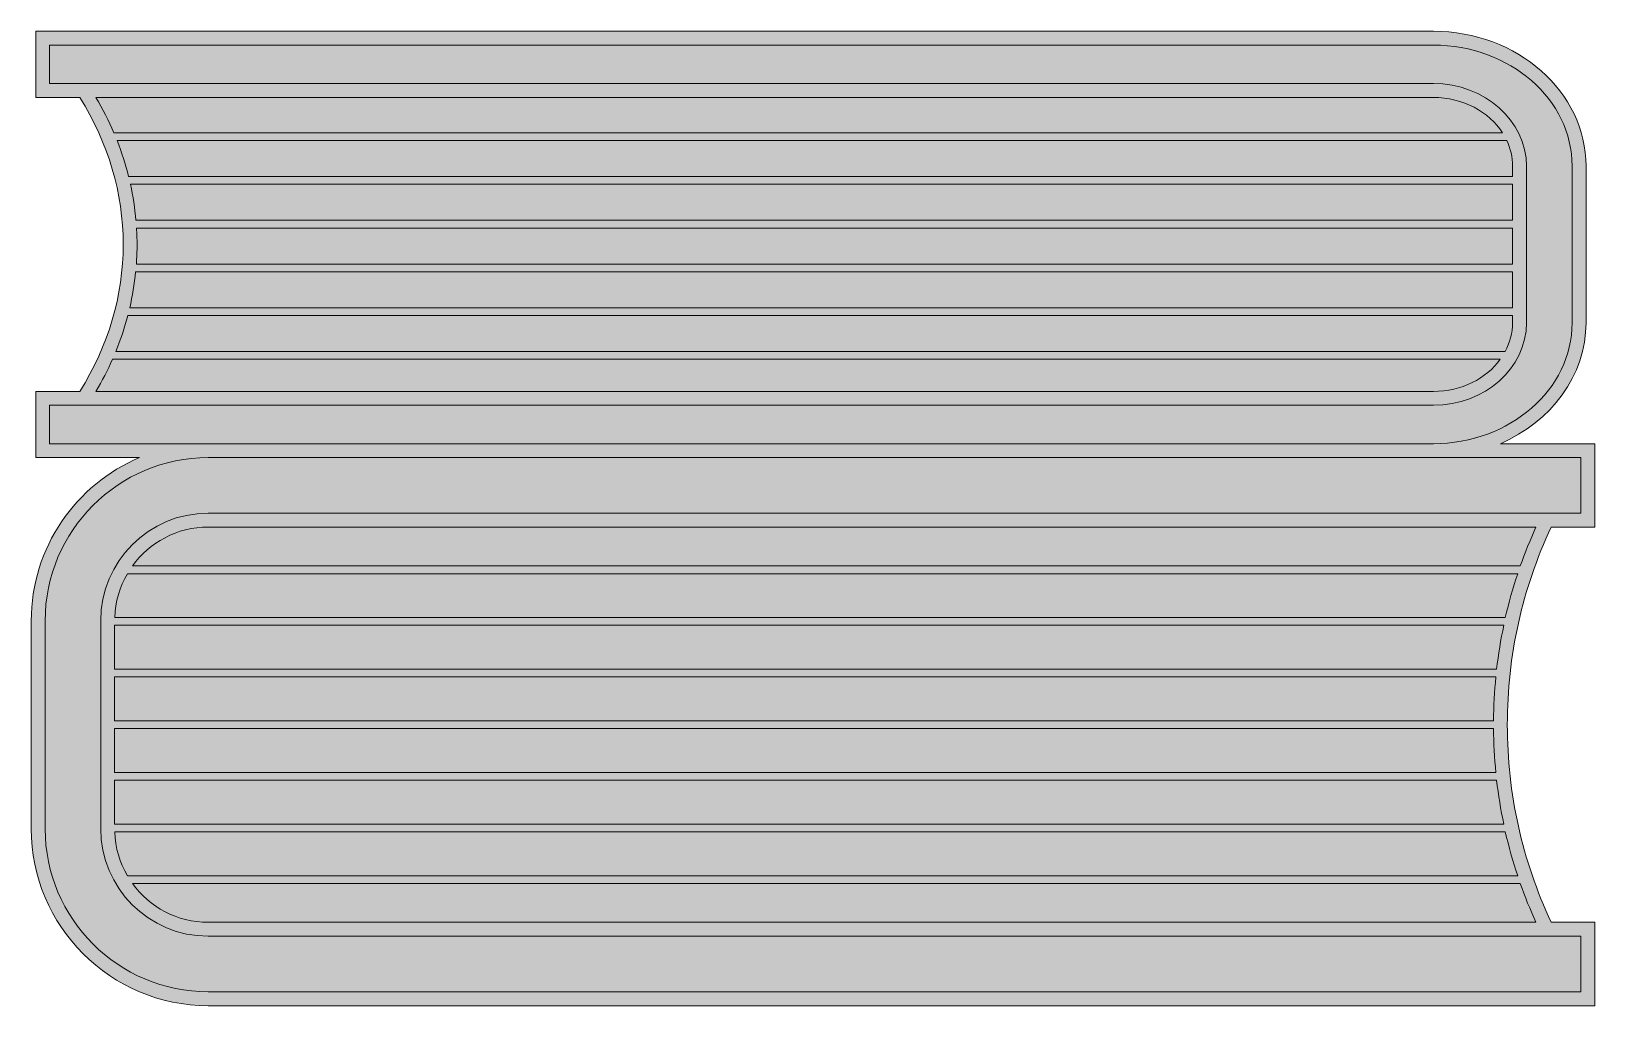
# Model space of a CAD drawing. Header units: inches. Extents: x 0.72 to 3.54, y -3.1 to -1.35.
import ezdxf

# ---------------------------------------------------------------- set-up
doc = ezdxf.new("R2010")
doc.units = ezdxf.units.IN
doc.header["$MEASUREMENT"] = 0
doc.layers.add('Boook', color=7, linetype='Continuous', lineweight=0)

msp = doc.modelspace()

# ---------------------------------------------------------------- hatches: boundary and pattern name
at = {"layer": 'Boook', "true_color": 0xf8e0c5, "transparency": 33554687}
h = msp.add_hatch(color=254, dxfattribs=at)
h.dxf.hatch_style = 2
edge = h.paths.add_edge_path()
edge.add_spline(control_points=[(3.4591, -2.2415), (3.4591, -2.2415), (3.5374, -2.2415), (3.5374, -2.2415), (3.5374, -2.2415), (3.5374, -2.0915), (3.5374, -2.0915), (3.5374, -2.0915), (3.3677, -2.0915), (3.3677, -2.0915), (3.4588, -2.0519), (3.5218, -1.9693), (3.5218, -1.8738), (3.5218, -1.8738), (3.5218, -1.5923), (3.5218, -1.5923), (3.5218, -1.4584), (3.3985, -1.3495), (3.247, -1.3495), (3.247, -1.3495), (0.7311, -1.3495), (0.7311, -1.3495), (0.7311, -1.3495), (0.7311, -1.4686), (0.7311, -1.4686), (0.7311, -1.4686), (0.8105, -1.4686), (0.8105, -1.4686), (0.8621, -1.5517), (0.8885, -1.6406), (0.8885, -1.733), (0.8885, -1.8255), (0.8621, -1.9144), (0.8105, -1.9975), (0.8105, -1.9975), (0.7311, -1.9975), (0.7311, -1.9975), (0.7311, -1.9975), (0.7311, -2.1165), (0.7311, -2.1165), (0.7311, -2.1165), (0.9179, -2.1165), (0.9179, -2.1165), (0.8035, -2.1649), (0.723, -2.2783), (0.723, -2.4101), (0.723, -2.4101), (0.723, -2.7842), (0.723, -2.7842), (0.723, -2.9598), (0.8659, -3.1027), (1.0416, -3.1027), (1.0416, -3.1027), (3.5374, -3.1027), (3.5374, -3.1027), (3.5374, -3.1027), (3.5374, -2.9527), (3.5374, -2.9527), (3.5374, -2.9527), (3.459, -2.9527), (3.459, -2.9527), (3.4068, -2.8411), (3.3801, -2.7215), (3.3801, -2.5971), (3.3801, -2.4727), (3.4068, -2.3532), (3.4591, -2.2415)], knot_values=[0, 0, 0, 0, 1, 1, 1, 2, 2, 2, 3, 3, 3, 4, 4, 4, 5, 5, 5, 6, 6, 6, 7, 7, 7, 8, 8, 8, 9, 9, 9, 10, 10, 10, 11, 11, 11, 12, 12, 12, 13, 13, 13, 14, 14, 14, 15, 15, 15, 16, 16, 16, 17, 17, 17, 18, 18, 18, 19, 19, 19, 20, 20, 20, 21, 21, 21, 22, 22, 22, 22], degree=3, periodic=0)
at = {"layer": 'Boook', "true_color": 0x333333, "transparency": 33554687}
h = msp.add_hatch(color=250, dxfattribs=at)
h.dxf.hatch_style = 2
edge = h.paths.add_edge_path()
edge.add_spline(control_points=[(1.0416, -2.9527), (0.9855, -2.9527), (0.9359, -2.9251), (0.9052, -2.8828), (0.9052, -2.8828), (3.4034, -2.8828), (3.4034, -2.8828), (3.4116, -2.9065), (3.4213, -2.9297), (3.4317, -2.9527), (3.4317, -2.9527), (1.0416, -2.9527), (1.0416, -2.9527)], knot_values=[0, 0, 0, 0, 1, 1, 1, 2, 2, 2, 3, 3, 3, 4, 4, 4, 4], degree=3, periodic=0)
edge = h.paths.add_edge_path()
edge.add_spline(control_points=[(3.5124, -3.0777), (3.5124, -3.0777), (1.0416, -3.0777), (1.0416, -3.0777), (0.8797, -3.0777), (0.748, -2.946), (0.748, -2.7842), (0.748, -2.7842), (0.748, -2.4101), (0.748, -2.4101), (0.748, -2.2482), (0.8797, -2.1165), (1.0416, -2.1165), (1.0416, -2.1165), (3.5124, -2.1165), (3.5124, -2.1165), (3.5124, -2.1165), (3.5124, -2.2165), (3.5124, -2.2165), (3.5124, -2.2165), (1.0416, -2.2165), (1.0416, -2.2165), (0.9349, -2.2165), (0.848, -2.3034), (0.848, -2.4101), (0.848, -2.4101), (0.848, -2.7842), (0.848, -2.7842), (0.848, -2.8909), (0.9349, -2.9777), (1.0416, -2.9777), (1.0416, -2.9777), (3.5124, -2.9777), (3.5124, -2.9777), (3.5124, -2.9777), (3.5124, -3.0777), (3.5124, -3.0777)], knot_values=[0, 0, 0, 0, 1, 1, 1, 2, 2, 2, 3, 3, 3, 4, 4, 4, 5, 5, 5, 6, 6, 6, 7, 7, 7, 8, 8, 8, 9, 9, 9, 10, 10, 10, 11, 11, 11, 12, 12, 12, 12], degree=3, periodic=0)
edge = h.paths.add_edge_path()
edge.add_spline(control_points=[(0.7561, -2.0915), (0.7561, -2.0915), (0.7561, -2.0225), (0.7561, -2.0225), (0.7561, -2.0225), (3.247, -2.0225), (3.247, -2.0225), (3.3394, -2.0225), (3.4146, -1.9558), (3.4146, -1.8738), (3.4146, -1.8738), (3.4146, -1.5923), (3.4146, -1.5923), (3.4146, -1.5103), (3.3394, -1.4436), (3.247, -1.4436), (3.247, -1.4436), (0.7561, -1.4436), (0.7561, -1.4436), (0.7561, -1.4436), (0.7561, -1.3745), (0.7561, -1.3745), (0.7561, -1.3745), (3.247, -1.3745), (3.247, -1.3745), (3.3847, -1.3745), (3.4968, -1.4722), (3.4968, -1.5923), (3.4968, -1.5923), (3.4968, -1.8738), (3.4968, -1.8738), (3.4968, -1.9938), (3.3847, -2.0915), (3.247, -2.0915), (3.247, -2.0915), (0.7561, -2.0915), (0.7561, -2.0915)], knot_values=[0, 0, 0, 0, 1, 1, 1, 2, 2, 2, 3, 3, 3, 4, 4, 4, 5, 5, 5, 6, 6, 6, 7, 7, 7, 8, 8, 8, 9, 9, 9, 10, 10, 10, 11, 11, 11, 12, 12, 12, 12], degree=3, periodic=0)
edge = h.paths.add_edge_path()
edge.add_spline(control_points=[(0.8692, -1.9397), (0.8692, -1.9397), (3.3675, -1.9397), (3.3675, -1.9397), (3.3422, -1.9744), (3.2977, -1.9975), (3.247, -1.9975), (3.247, -1.9975), (0.8395, -1.9975), (0.8395, -1.9975), (0.8507, -1.9785), (0.8606, -1.9592), (0.8692, -1.9397)], knot_values=[0, 0, 0, 0, 1, 1, 1, 2, 2, 2, 3, 3, 3, 4, 4, 4, 4], degree=3, periodic=0)
edge = h.paths.add_edge_path()
edge.add_spline(control_points=[(0.8775, -1.546), (0.8775, -1.546), (3.3792, -1.546), (3.3792, -1.546), (3.3859, -1.5603), (3.3896, -1.5759), (3.3896, -1.5923), (3.3896, -1.5923), (3.3896, -1.6109), (3.3896, -1.6109), (3.3896, -1.6109), (0.8982, -1.6109), (0.8982, -1.6109), (0.8928, -1.589), (0.8859, -1.5673), (0.8775, -1.546)], knot_values=[0, 0, 0, 0, 1, 1, 1, 2, 2, 2, 3, 3, 3, 4, 4, 4, 5, 5, 5, 5], degree=3, periodic=0)
edge = h.paths.add_edge_path()
edge.add_spline(control_points=[(0.8395, -1.4686), (0.8395, -1.4686), (3.247, -1.4686), (3.247, -1.4686), (3.3004, -1.4686), (3.3471, -1.4943), (3.3715, -1.5321), (3.3715, -1.5321), (0.8717, -1.5321), (0.8717, -1.5321), (0.8625, -1.5106), (0.8518, -1.4894), (0.8395, -1.4686)], knot_values=[0, 0, 0, 0, 1, 1, 1, 2, 2, 2, 3, 3, 3, 4, 4, 4, 4], degree=3, periodic=0)
edge = h.paths.add_edge_path()
edge.add_spline(control_points=[(3.3896, -1.6896), (3.3896, -1.6896), (0.9114, -1.6896), (0.9114, -1.6896), (0.9095, -1.6678), (0.9064, -1.6461), (0.9017, -1.6248), (0.9017, -1.6248), (3.3896, -1.6248), (3.3896, -1.6248), (3.3896, -1.6248), (3.3896, -1.6896), (3.3896, -1.6896)], knot_values=[0, 0, 0, 0, 1, 1, 1, 2, 2, 2, 3, 3, 3, 4, 4, 4, 4], degree=3, periodic=0)
edge = h.paths.add_edge_path()
edge.add_spline(control_points=[(3.3896, -1.7683), (3.3896, -1.7683), (0.9122, -1.7683), (0.9122, -1.7683), (0.913, -1.7566), (0.9135, -1.7449), (0.9135, -1.733), (0.9135, -1.7231), (0.913, -1.7133), (0.9124, -1.7035), (0.9124, -1.7035), (3.3896, -1.7035), (3.3896, -1.7035), (3.3896, -1.7035), (3.3896, -1.7683), (3.3896, -1.7683)], knot_values=[0, 0, 0, 0, 1, 1, 1, 2, 2, 2, 3, 3, 3, 4, 4, 4, 5, 5, 5, 5], degree=3, periodic=0)
edge = h.paths.add_edge_path()
edge.add_spline(control_points=[(3.3896, -1.8471), (3.3896, -1.8471), (0.9003, -1.8471), (0.9003, -1.8471), (0.9053, -1.8257), (0.9087, -1.8041), (0.9108, -1.7822), (0.9108, -1.7822), (3.3896, -1.7822), (3.3896, -1.7822), (3.3896, -1.7822), (3.3896, -1.8471), (3.3896, -1.8471)], knot_values=[0, 0, 0, 0, 1, 1, 1, 2, 2, 2, 3, 3, 3, 4, 4, 4, 4], degree=3, periodic=0)
edge = h.paths.add_edge_path()
edge.add_spline(control_points=[(3.3762, -1.9258), (3.3762, -1.9258), (0.8751, -1.9258), (0.8751, -1.9258), (0.8838, -1.9045), (0.891, -1.8828), (0.8967, -1.861), (0.8967, -1.861), (3.3896, -1.861), (3.3896, -1.861), (3.3896, -1.861), (3.3896, -1.8738), (3.3896, -1.8738), (3.3896, -1.8924), (3.3847, -1.91), (3.3762, -1.9258)], knot_values=[0, 0, 0, 0, 1, 1, 1, 2, 2, 2, 3, 3, 3, 4, 4, 4, 5, 5, 5, 5], degree=3, periodic=0)
edge = h.paths.add_edge_path()
edge.add_spline(control_points=[(3.4034, -2.3115), (3.4034, -2.3115), (0.9052, -2.3115), (0.9052, -2.3115), (0.9359, -2.2692), (0.9855, -2.2415), (1.0416, -2.2415), (1.0416, -2.2415), (3.4317, -2.2415), (3.4317, -2.2415), (3.4213, -2.2646), (3.4116, -2.2878), (3.4034, -2.3115)], knot_values=[0, 0, 0, 0, 1, 1, 1, 2, 2, 2, 3, 3, 3, 4, 4, 4, 4], degree=3, periodic=0)
edge = h.paths.add_edge_path()
edge.add_spline(control_points=[(3.3608, -2.4973), (3.3608, -2.4973), (0.873, -2.4973), (0.873, -2.4973), (0.873, -2.4973), (0.873, -2.4183), (0.873, -2.4183), (0.873, -2.4183), (3.3738, -2.4183), (3.3738, -2.4183), (3.3683, -2.4443), (3.3638, -2.4707), (3.3608, -2.4973)], knot_values=[0, 0, 0, 0, 1, 1, 1, 2, 2, 2, 3, 3, 3, 4, 4, 4, 4], degree=3, periodic=0)
edge = h.paths.add_edge_path()
edge.add_spline(control_points=[(0.873, -2.776), (0.873, -2.776), (0.873, -2.697), (0.873, -2.697), (0.873, -2.697), (3.3608, -2.697), (3.3608, -2.697), (3.3638, -2.7236), (3.3683, -2.7499), (3.3738, -2.776), (3.3738, -2.776), (0.873, -2.776), (0.873, -2.776)], knot_values=[0, 0, 0, 0, 1, 1, 1, 2, 2, 2, 3, 3, 3, 4, 4, 4, 4], degree=3, periodic=0)
edge = h.paths.add_edge_path()
edge.add_spline(control_points=[(0.873, -2.6041), (0.873, -2.6041), (3.3553, -2.6041), (3.3553, -2.6041), (3.3555, -2.6307), (3.3569, -2.657), (3.3595, -2.6831), (3.3595, -2.6831), (0.873, -2.6831), (0.873, -2.6831), (0.873, -2.6831), (0.873, -2.6041), (0.873, -2.6041)], knot_values=[0, 0, 0, 0, 1, 1, 1, 2, 2, 2, 3, 3, 3, 4, 4, 4, 4], degree=3, periodic=0)
edge = h.paths.add_edge_path()
edge.add_spline(control_points=[(0.873, -2.5112), (0.873, -2.5112), (3.3595, -2.5112), (3.3595, -2.5112), (3.3569, -2.5373), (3.3555, -2.5636), (3.3553, -2.5902), (3.3553, -2.5902), (0.873, -2.5902), (0.873, -2.5902), (0.873, -2.5902), (0.873, -2.5112), (0.873, -2.5112)], knot_values=[0, 0, 0, 0, 1, 1, 1, 2, 2, 2, 3, 3, 3, 4, 4, 4, 4], degree=3, periodic=0)
edge = h.paths.add_edge_path()
edge.add_spline(control_points=[(0.8961, -2.3254), (0.8961, -2.3254), (3.3988, -2.3254), (3.3988, -2.3254), (3.3902, -2.3514), (3.3826, -2.3777), (3.3765, -2.4044), (3.3765, -2.4044), (0.8733, -2.4044), (0.8733, -2.4044), (0.8743, -2.3756), (0.8825, -2.3487), (0.8961, -2.3254)], knot_values=[0, 0, 0, 0, 1, 1, 1, 2, 2, 2, 3, 3, 3, 4, 4, 4, 4], degree=3, periodic=0)
edge = h.paths.add_edge_path()
edge.add_spline(control_points=[(0.8733, -2.7899), (0.8733, -2.7899), (3.3765, -2.7899), (3.3765, -2.7899), (3.3826, -2.8166), (3.3902, -2.8429), (3.3988, -2.8689), (3.3988, -2.8689), (0.8961, -2.8689), (0.8961, -2.8689), (0.8825, -2.8455), (0.8743, -2.8187), (0.8733, -2.7899)], knot_values=[0, 0, 0, 0, 1, 1, 1, 2, 2, 2, 3, 3, 3, 4, 4, 4, 4], degree=3, periodic=0)
edge = h.paths.add_edge_path()
edge.add_spline(control_points=[(3.4591, -2.2415), (3.4591, -2.2415), (3.5374, -2.2415), (3.5374, -2.2415), (3.5374, -2.2415), (3.5374, -2.0915), (3.5374, -2.0915), (3.5374, -2.0915), (3.3677, -2.0915), (3.3677, -2.0915), (3.4588, -2.0519), (3.5218, -1.9693), (3.5218, -1.8738), (3.5218, -1.8738), (3.5218, -1.5923), (3.5218, -1.5923), (3.5218, -1.4584), (3.3985, -1.3495), (3.247, -1.3495), (3.247, -1.3495), (0.7311, -1.3495), (0.7311, -1.3495), (0.7311, -1.3495), (0.7311, -1.4686), (0.7311, -1.4686), (0.7311, -1.4686), (0.8105, -1.4686), (0.8105, -1.4686), (0.8621, -1.5517), (0.8885, -1.6406), (0.8885, -1.733), (0.8885, -1.8255), (0.8621, -1.9144), (0.8105, -1.9975), (0.8105, -1.9975), (0.7311, -1.9975), (0.7311, -1.9975), (0.7311, -1.9975), (0.7311, -2.1165), (0.7311, -2.1165), (0.7311, -2.1165), (0.9179, -2.1165), (0.9179, -2.1165), (0.8035, -2.1649), (0.723, -2.2783), (0.723, -2.4101), (0.723, -2.4101), (0.723, -2.7842), (0.723, -2.7842), (0.723, -2.9598), (0.8659, -3.1027), (1.0416, -3.1027), (1.0416, -3.1027), (3.5374, -3.1027), (3.5374, -3.1027), (3.5374, -3.1027), (3.5374, -2.9527), (3.5374, -2.9527), (3.5374, -2.9527), (3.459, -2.9527), (3.459, -2.9527), (3.4068, -2.8411), (3.3801, -2.7215), (3.3801, -2.5971), (3.3801, -2.4727), (3.4068, -2.3532), (3.4591, -2.2415)], knot_values=[0, 0, 0, 0, 1, 1, 1, 2, 2, 2, 3, 3, 3, 4, 4, 4, 5, 5, 5, 6, 6, 6, 7, 7, 7, 8, 8, 8, 9, 9, 9, 10, 10, 10, 11, 11, 11, 12, 12, 12, 13, 13, 13, 14, 14, 14, 15, 15, 15, 16, 16, 16, 17, 17, 17, 18, 18, 18, 19, 19, 19, 20, 20, 20, 21, 21, 21, 22, 22, 22, 22], degree=3, periodic=0)

# ---------------------------------------------------------------- linework, layer by layer
at = {"layer": 'Boook'}
for points, knots in [([(3.4591, -2.2415), (3.4591, -2.2415), (3.5374, -2.2415), (3.5374, -2.2415), (3.5374, -2.2415), (3.5374, -2.0915), (3.5374, -2.0915), (3.5374, -2.0915), (3.3677, -2.0915), (3.3677, -2.0915), (3.4588, -2.0519), (3.5218, -1.9693), (3.5218, -1.8738), (3.5218, -1.8738), (3.5218, -1.5923), (3.5218, -1.5923), (3.5218, -1.4584), (3.3985, -1.3495), (3.247, -1.3495), (3.247, -1.3495), (0.7311, -1.3495), (0.7311, -1.3495), (0.7311, -1.3495), (0.7311, -1.4686), (0.7311, -1.4686), (0.7311, -1.4686), (0.8105, -1.4686), (0.8105, -1.4686), (0.8621, -1.5517), (0.8885, -1.6406), (0.8885, -1.733), (0.8885, -1.8255), (0.8621, -1.9144), (0.8105, -1.9975), (0.8105, -1.9975), (0.7311, -1.9975), (0.7311, -1.9975), (0.7311, -1.9975), (0.7311, -2.1165), (0.7311, -2.1165), (0.7311, -2.1165), (0.9179, -2.1165), (0.9179, -2.1165), (0.8035, -2.1649), (0.723, -2.2783), (0.723, -2.4101), (0.723, -2.4101), (0.723, -2.7842), (0.723, -2.7842), (0.723, -2.9598), (0.8659, -3.1027), (1.0416, -3.1027), (1.0416, -3.1027), (3.5374, -3.1027), (3.5374, -3.1027), (3.5374, -3.1027), (3.5374, -2.9527), (3.5374, -2.9527), (3.5374, -2.9527), (3.459, -2.9527), (3.459, -2.9527), (3.4068, -2.8411), (3.3801, -2.7215), (3.3801, -2.5971), (3.3801, -2.4727), (3.4068, -2.3532), (3.4591, -2.2415)], [0, 0, 0, 0, 1, 1, 1, 2, 2, 2, 3, 3, 3, 4, 4, 4, 5, 5, 5, 6, 6, 6, 7, 7, 7, 8, 8, 8, 9, 9, 9, 10, 10, 10, 11, 11, 11, 12, 12, 12, 13, 13, 13, 14, 14, 14, 15, 15, 15, 16, 16, 16, 17, 17, 17, 18, 18, 18, 19, 19, 19, 20, 20, 20, 21, 21, 21, 22, 22, 22, 22]), ([(3.4591, -2.2415), (3.4591, -2.2415), (3.5374, -2.2415), (3.5374, -2.2415), (3.5374, -2.2415), (3.5374, -2.0915), (3.5374, -2.0915), (3.5374, -2.0915), (3.3677, -2.0915), (3.3677, -2.0915), (3.4588, -2.0519), (3.5218, -1.9693), (3.5218, -1.8738), (3.5218, -1.8738), (3.5218, -1.5923), (3.5218, -1.5923), (3.5218, -1.4584), (3.3985, -1.3495), (3.247, -1.3495), (3.247, -1.3495), (0.7311, -1.3495), (0.7311, -1.3495), (0.7311, -1.3495), (0.7311, -1.4686), (0.7311, -1.4686), (0.7311, -1.4686), (0.8105, -1.4686), (0.8105, -1.4686), (0.8621, -1.5517), (0.8885, -1.6406), (0.8885, -1.733), (0.8885, -1.8255), (0.8621, -1.9144), (0.8105, -1.9975), (0.8105, -1.9975), (0.7311, -1.9975), (0.7311, -1.9975), (0.7311, -1.9975), (0.7311, -2.1165), (0.7311, -2.1165), (0.7311, -2.1165), (0.9179, -2.1165), (0.9179, -2.1165), (0.8035, -2.1649), (0.723, -2.2783), (0.723, -2.4101), (0.723, -2.4101), (0.723, -2.7842), (0.723, -2.7842), (0.723, -2.9598), (0.8659, -3.1027), (1.0416, -3.1027), (1.0416, -3.1027), (3.5374, -3.1027), (3.5374, -3.1027), (3.5374, -3.1027), (3.5374, -2.9527), (3.5374, -2.9527), (3.5374, -2.9527), (3.459, -2.9527), (3.459, -2.9527), (3.4068, -2.8411), (3.3801, -2.7215), (3.3801, -2.5971), (3.3801, -2.4727), (3.4068, -2.3532), (3.4591, -2.2415)], [0, 0, 0, 0, 1, 1, 1, 2, 2, 2, 3, 3, 3, 4, 4, 4, 5, 5, 5, 6, 6, 6, 7, 7, 7, 8, 8, 8, 9, 9, 9, 10, 10, 10, 11, 11, 11, 12, 12, 12, 13, 13, 13, 14, 14, 14, 15, 15, 15, 16, 16, 16, 17, 17, 17, 18, 18, 18, 19, 19, 19, 20, 20, 20, 21, 21, 21, 22, 22, 22, 22]), ([(0.7561, -2.0915), (0.7561, -2.0915), (0.7561, -2.0225), (0.7561, -2.0225), (0.7561, -2.0225), (3.247, -2.0225), (3.247, -2.0225), (3.3394, -2.0225), (3.4146, -1.9558), (3.4146, -1.8738), (3.4146, -1.8738), (3.4146, -1.5923), (3.4146, -1.5923), (3.4146, -1.5103), (3.3394, -1.4436), (3.247, -1.4436), (3.247, -1.4436), (0.7561, -1.4436), (0.7561, -1.4436), (0.7561, -1.4436), (0.7561, -1.3745), (0.7561, -1.3745), (0.7561, -1.3745), (3.247, -1.3745), (3.247, -1.3745), (3.3847, -1.3745), (3.4968, -1.4722), (3.4968, -1.5923), (3.4968, -1.5923), (3.4968, -1.8738), (3.4968, -1.8738), (3.4968, -1.9938), (3.3847, -2.0915), (3.247, -2.0915), (3.247, -2.0915), (0.7561, -2.0915), (0.7561, -2.0915)], [0, 0, 0, 0, 1, 1, 1, 2, 2, 2, 3, 3, 3, 4, 4, 4, 5, 5, 5, 6, 6, 6, 7, 7, 7, 8, 8, 8, 9, 9, 9, 10, 10, 10, 11, 11, 11, 12, 12, 12, 12]), ([(0.8395, -1.4686), (0.8395, -1.4686), (3.247, -1.4686), (3.247, -1.4686), (3.3004, -1.4686), (3.3471, -1.4943), (3.3715, -1.5321), (3.3715, -1.5321), (0.8717, -1.5321), (0.8717, -1.5321), (0.8625, -1.5106), (0.8518, -1.4894), (0.8395, -1.4686)], [0, 0, 0, 0, 1, 1, 1, 2, 2, 2, 3, 3, 3, 4, 4, 4, 4]), ([(0.8775, -1.546), (0.8775, -1.546), (3.3792, -1.546), (3.3792, -1.546), (3.3859, -1.5603), (3.3896, -1.5759), (3.3896, -1.5923), (3.3896, -1.5923), (3.3896, -1.6109), (3.3896, -1.6109), (3.3896, -1.6109), (0.8982, -1.6109), (0.8982, -1.6109), (0.8928, -1.589), (0.8859, -1.5673), (0.8775, -1.546)], [0, 0, 0, 0, 1, 1, 1, 2, 2, 2, 3, 3, 3, 4, 4, 4, 5, 5, 5, 5]), ([(3.3896, -1.6896), (3.3896, -1.6896), (0.9114, -1.6896), (0.9114, -1.6896), (0.9095, -1.6678), (0.9064, -1.6461), (0.9017, -1.6248), (0.9017, -1.6248), (3.3896, -1.6248), (3.3896, -1.6248), (3.3896, -1.6248), (3.3896, -1.6896), (3.3896, -1.6896)], [0, 0, 0, 0, 1, 1, 1, 2, 2, 2, 3, 3, 3, 4, 4, 4, 4]), ([(3.3896, -1.7683), (3.3896, -1.7683), (0.9122, -1.7683), (0.9122, -1.7683), (0.913, -1.7566), (0.9135, -1.7449), (0.9135, -1.733), (0.9135, -1.7231), (0.913, -1.7133), (0.9124, -1.7035), (0.9124, -1.7035), (3.3896, -1.7035), (3.3896, -1.7035), (3.3896, -1.7035), (3.3896, -1.7683), (3.3896, -1.7683)], [0, 0, 0, 0, 1, 1, 1, 2, 2, 2, 3, 3, 3, 4, 4, 4, 5, 5, 5, 5]), ([(3.3896, -1.8471), (3.3896, -1.8471), (0.9003, -1.8471), (0.9003, -1.8471), (0.9053, -1.8257), (0.9087, -1.8041), (0.9108, -1.7822), (0.9108, -1.7822), (3.3896, -1.7822), (3.3896, -1.7822), (3.3896, -1.7822), (3.3896, -1.8471), (3.3896, -1.8471)], [0, 0, 0, 0, 1, 1, 1, 2, 2, 2, 3, 3, 3, 4, 4, 4, 4]), ([(3.3762, -1.9258), (3.3762, -1.9258), (0.8751, -1.9258), (0.8751, -1.9258), (0.8838, -1.9045), (0.891, -1.8828), (0.8967, -1.861), (0.8967, -1.861), (3.3896, -1.861), (3.3896, -1.861), (3.3896, -1.861), (3.3896, -1.8738), (3.3896, -1.8738), (3.3896, -1.8924), (3.3847, -1.91), (3.3762, -1.9258)], [0, 0, 0, 0, 1, 1, 1, 2, 2, 2, 3, 3, 3, 4, 4, 4, 5, 5, 5, 5]), ([(0.8692, -1.9397), (0.8692, -1.9397), (3.3675, -1.9397), (3.3675, -1.9397), (3.3422, -1.9744), (3.2977, -1.9975), (3.247, -1.9975), (3.247, -1.9975), (0.8395, -1.9975), (0.8395, -1.9975), (0.8507, -1.9785), (0.8606, -1.9592), (0.8692, -1.9397)], [0, 0, 0, 0, 1, 1, 1, 2, 2, 2, 3, 3, 3, 4, 4, 4, 4]), ([(3.5124, -3.0777), (3.5124, -3.0777), (1.0416, -3.0777), (1.0416, -3.0777), (0.8797, -3.0777), (0.748, -2.946), (0.748, -2.7842), (0.748, -2.7842), (0.748, -2.4101), (0.748, -2.4101), (0.748, -2.2482), (0.8797, -2.1165), (1.0416, -2.1165), (1.0416, -2.1165), (3.5124, -2.1165), (3.5124, -2.1165), (3.5124, -2.1165), (3.5124, -2.2165), (3.5124, -2.2165), (3.5124, -2.2165), (1.0416, -2.2165), (1.0416, -2.2165), (0.9349, -2.2165), (0.848, -2.3034), (0.848, -2.4101), (0.848, -2.4101), (0.848, -2.7842), (0.848, -2.7842), (0.848, -2.8909), (0.9349, -2.9777), (1.0416, -2.9777), (1.0416, -2.9777), (3.5124, -2.9777), (3.5124, -2.9777), (3.5124, -2.9777), (3.5124, -3.0777), (3.5124, -3.0777)], [0, 0, 0, 0, 1, 1, 1, 2, 2, 2, 3, 3, 3, 4, 4, 4, 5, 5, 5, 6, 6, 6, 7, 7, 7, 8, 8, 8, 9, 9, 9, 10, 10, 10, 11, 11, 11, 12, 12, 12, 12]), ([(3.4034, -2.3115), (3.4034, -2.3115), (0.9052, -2.3115), (0.9052, -2.3115), (0.9359, -2.2692), (0.9855, -2.2415), (1.0416, -2.2415), (1.0416, -2.2415), (3.4317, -2.2415), (3.4317, -2.2415), (3.4213, -2.2646), (3.4116, -2.2878), (3.4034, -2.3115)], [0, 0, 0, 0, 1, 1, 1, 2, 2, 2, 3, 3, 3, 4, 4, 4, 4]), ([(0.8961, -2.3254), (0.8961, -2.3254), (3.3988, -2.3254), (3.3988, -2.3254), (3.3902, -2.3514), (3.3826, -2.3777), (3.3765, -2.4044), (3.3765, -2.4044), (0.8733, -2.4044), (0.8733, -2.4044), (0.8743, -2.3756), (0.8825, -2.3487), (0.8961, -2.3254)], [0, 0, 0, 0, 1, 1, 1, 2, 2, 2, 3, 3, 3, 4, 4, 4, 4]), ([(3.3608, -2.4973), (3.3608, -2.4973), (0.873, -2.4973), (0.873, -2.4973), (0.873, -2.4973), (0.873, -2.4183), (0.873, -2.4183), (0.873, -2.4183), (3.3738, -2.4183), (3.3738, -2.4183), (3.3683, -2.4443), (3.3638, -2.4707), (3.3608, -2.4973)], [0, 0, 0, 0, 1, 1, 1, 2, 2, 2, 3, 3, 3, 4, 4, 4, 4]), ([(0.873, -2.5112), (0.873, -2.5112), (3.3595, -2.5112), (3.3595, -2.5112), (3.3569, -2.5373), (3.3555, -2.5636), (3.3553, -2.5902), (3.3553, -2.5902), (0.873, -2.5902), (0.873, -2.5902), (0.873, -2.5902), (0.873, -2.5112), (0.873, -2.5112)], [0, 0, 0, 0, 1, 1, 1, 2, 2, 2, 3, 3, 3, 4, 4, 4, 4]), ([(0.873, -2.6041), (0.873, -2.6041), (3.3553, -2.6041), (3.3553, -2.6041), (3.3555, -2.6307), (3.3569, -2.657), (3.3595, -2.6831), (3.3595, -2.6831), (0.873, -2.6831), (0.873, -2.6831), (0.873, -2.6831), (0.873, -2.6041), (0.873, -2.6041)], [0, 0, 0, 0, 1, 1, 1, 2, 2, 2, 3, 3, 3, 4, 4, 4, 4]), ([(0.873, -2.776), (0.873, -2.776), (0.873, -2.697), (0.873, -2.697), (0.873, -2.697), (3.3608, -2.697), (3.3608, -2.697), (3.3638, -2.7236), (3.3683, -2.7499), (3.3738, -2.776), (3.3738, -2.776), (0.873, -2.776), (0.873, -2.776)], [0, 0, 0, 0, 1, 1, 1, 2, 2, 2, 3, 3, 3, 4, 4, 4, 4]), ([(0.8733, -2.7899), (0.8733, -2.7899), (3.3765, -2.7899), (3.3765, -2.7899), (3.3826, -2.8166), (3.3902, -2.8429), (3.3988, -2.8689), (3.3988, -2.8689), (0.8961, -2.8689), (0.8961, -2.8689), (0.8825, -2.8455), (0.8743, -2.8187), (0.8733, -2.7899)], [0, 0, 0, 0, 1, 1, 1, 2, 2, 2, 3, 3, 3, 4, 4, 4, 4]), ([(1.0416, -2.9527), (0.9855, -2.9527), (0.9359, -2.9251), (0.9052, -2.8828), (0.9052, -2.8828), (3.4034, -2.8828), (3.4034, -2.8828), (3.4116, -2.9065), (3.4213, -2.9297), (3.4317, -2.9527), (3.4317, -2.9527), (1.0416, -2.9527), (1.0416, -2.9527)], [0, 0, 0, 0, 1, 1, 1, 2, 2, 2, 3, 3, 3, 4, 4, 4, 4])]:
    msp.add_open_spline(points, degree=3, knots=knots, dxfattribs=at)

doc.saveas('drawing.dxf')
